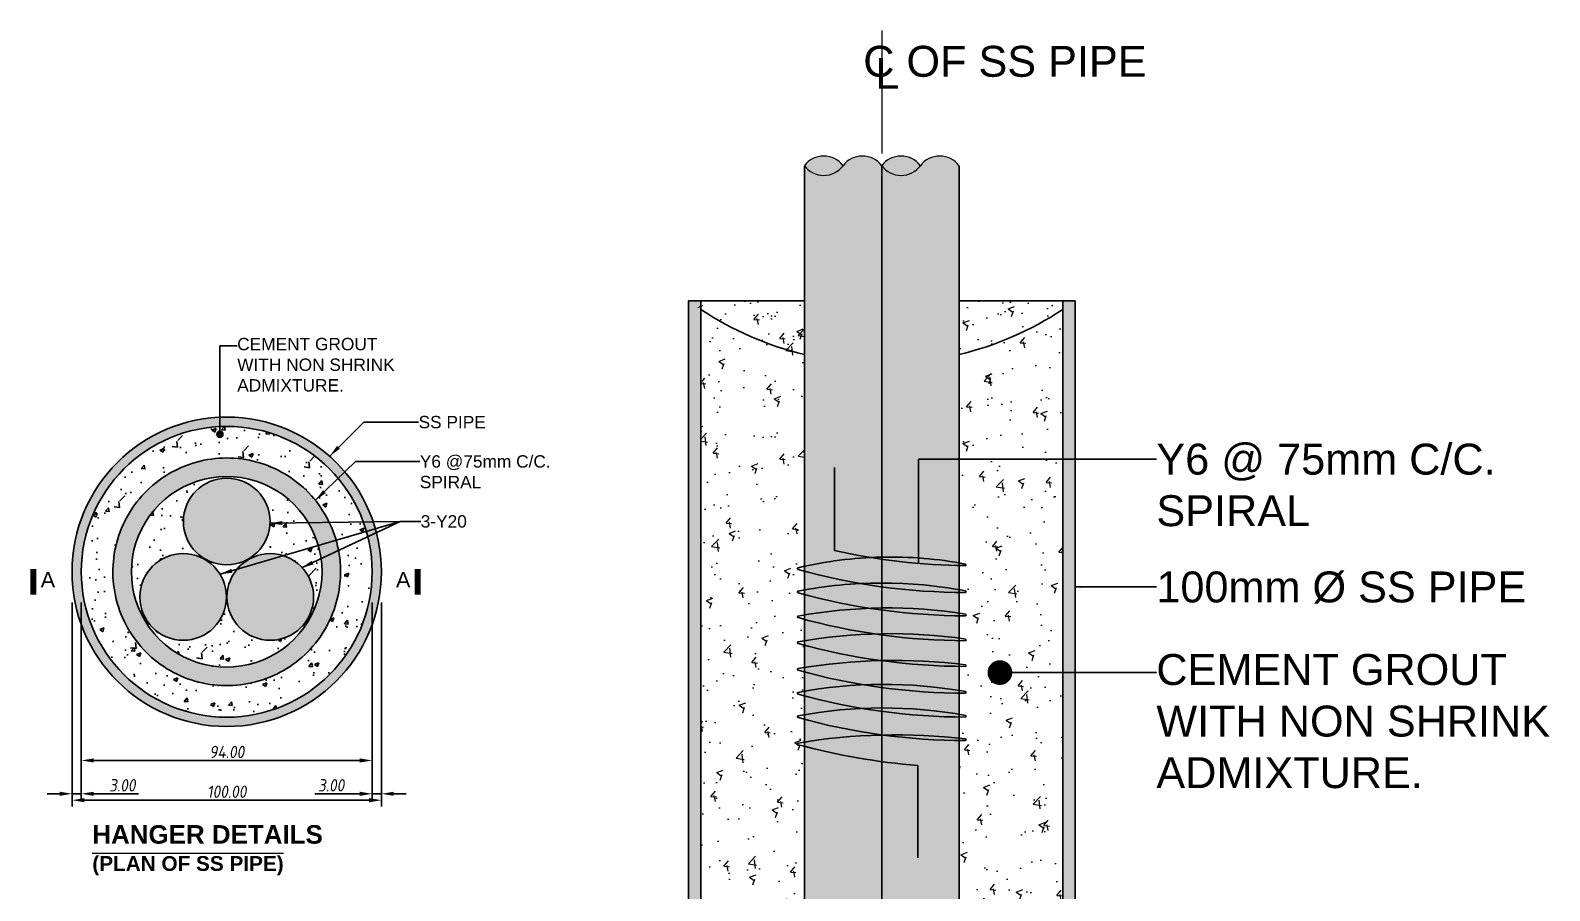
# Model space of a CAD drawing. Header units: millimetres. Extents: x 1231188 to 3899118, y -5478610 to -489530.
# Drawn here: x 2692607.6 to 2693098.6, y -3256149.5 to -3255871.5 of the extents above; entities that cross this region are included whole.
import ezdxf
from ezdxf.enums import TextEntityAlignment as Align

# ---------------------------------------------------------------- set-up
doc = ezdxf.new("R2010")
doc.units = ezdxf.units.MM
doc.header["$LTSCALE"] = 25
doc.header["$MEASUREMENT"] = 0
doc.header["$PDMODE"] = 3
doc.linetypes.add('CENTER2', pattern=[1.125, 0.75, -0.125, 0.125, -0.125])
doc.linetypes.add('DASHED2', pattern=[0.375, 0.25, -0.125])
doc.layers.get('0').update_dxf_attribs({"lineweight": 13})
doc.layers.get('Defpoints').update_dxf_attribs({"color": 230, "lineweight": 9})
for name, color, linetype, lineweight in [('Beam', 30, 'Continuous', 20), ('DIM', 8, 'Continuous', 13), ('HATCH', 191, 'Continuous', 9), ('Rienft.', 1, 'Continuous', 25), ('SecMark', 211, 'Continuous', 18), ('text', 7, 'Continuous', 18)]:
    doc.layers.add(name, color=color, linetype=linetype, lineweight=lineweight)
for name, color, linetype in [('hanger', 7, 'DASHED2'), ('Hatch 1', 14, 'Continuous'), ('Hatch Halftone', 14, 'Continuous'), ('Pipe', 7, 'Continuous'), ('Reinf', 1, 'Continuous'), ('Shade', 15, 'Continuous')]:
    doc.layers.add(name, color=color, linetype=linetype)
doc.styles.add('AR', font='arial.ttf')
doc.styles.add('ARIAL', font='arial.ttf', dxfattribs={"height": 400})
doc.styles.add('DIM', font='isocp3.shx', dxfattribs={"oblique": 10})
doc.styles.get("Standard").update_dxf_attribs({"font": 'swissl.ttf'})
doc.dimstyles.new('dim_2', dxfattribs={"dimtxt": 4, "dimasz": 4, "dimexe": 2, "dimexo": 2, "dimgap": 0.75, "dimtad": 1, "dimdec": 0, "dimzin": 0, "dimdsep": 46, "dimtxsty": 'DIM', "dimcen": 2, "dimclrd": 5, "dimclre": 5, "dimclrt": 7, "dimadec": 0, "dimazin": 0, "dimtfac": 1, "dimtdec": 0, "dimtmove": 0, "dimatfit": 3, "dimfxl": 1, "dimtolj": 1, "dimtzin": 0, "dimarcsym": 0})
doc.dimstyles.new('dim_5', dxfattribs={"dimtxt": 10, "dimasz": 2, "dimexe": 5, "dimexo": 2.5, "dimgap": 2.5, "dimtad": 1, "dimdec": 0, "dimzin": 0, "dimdsep": 46, "dimtxsty": 'Standard', "dimblk": 'DA', "dimcen": 5, "dimclrd": 5, "dimclre": 5, "dimclrt": 7, "dimadec": 0, "dimazin": 0, "dimtfac": 1, "dimtdec": 0, "dimtofl": 0, "dimtmove": 0, "dimatfit": 3, "dimfxl": 1, "dimtolj": 1, "dimtzin": 0, "dimarcsym": 0})
pattern_1 = [(50, (839364.491, -2797371.08), (21.51780548, -1.88256405), [2.25, -24.75]), (355, (839364.491, -2797371.08), (-4.16254, 22.565764), [1.8, -19.8]), (100.4514, (839366.284, -2797371.237), (17.35528145, 20.68318626), [1.9122057, -21.03426336]), (46.1842, (839364.49, -2797365.08), (32.01723146, -4.96557043), [3.375, -37.125]), (96.6356, (839367.16, -2797365.494), (28.03988117, 29.22353613), [2.86830864, -31.55139]), (351.1842, (839364.49, -2797365.08), (28.03985835, 29.223558), [2.7, -29.7]), (21, (839367.491, -2797366.58), (17.90721156, -12.07856672), [2.25, -24.75]), (326, (839367.491, -2797366.58), (7.29945996, 21.75450135), [1.8, -19.8]), (71.4514, (839368.983, -2797367.587), (25.20667886, 9.6759149), [1.9122057, -21.03426336]), (37.5, (839364.491, -2797371.08), (0.36479566, 9.986815615), [0, -19.56, 0, -20.1, 0, -19.875]), (7.5, (839364.491, -2797371.08), (7.892086123, 11.832351356), [0, -11.46, 0, -19.11, 0, -7.575]), (327.5, (839357.801, -2797371.08), (16.014673085, -0.676646152), [0, -7.5, 0, -23.4, 0, -31.05]), (317.5, (839354.801, -2797371.08), (17.49558508, 3.00314947), [0, -9.75, 0, -15.54, 0, -22.05])]
pattern_2 = [(50, (839364.491, -2797332.063), (21.51780548, -1.88256405), [2.25, -24.75]), (355, (839364.491, -2797332.063), (-4.16254, 22.565764), [1.8, -19.8]), (100.4514, (839366.284, -2797332.22), (17.35528145, 20.68318626), [1.9122057, -21.03426336]), (46.1842, (839364.49, -2797326.063), (32.01723146, -4.96557043), [3.375, -37.125]), (96.6356, (839367.16, -2797326.477), (28.03988117, 29.22353613), [2.86830864, -31.55139]), (351.1842, (839364.49, -2797326.063), (28.03985835, 29.223558), [2.7, -29.7]), (21, (839367.491, -2797327.563), (17.90721156, -12.07856672), [2.25, -24.75]), (326, (839367.491, -2797327.563), (7.29945996, 21.75450135), [1.8, -19.8]), (71.4514, (839368.983, -2797328.57), (25.20667886, 9.6759149), [1.9122057, -21.03426336]), (37.5, (839364.491, -2797332.063), (0.36479566, 9.986815615), [0, -19.56, 0, -20.1, 0, -19.875]), (7.5, (839364.491, -2797332.063), (7.892086123, 11.832351356), [0, -11.46, 0, -19.11, 0, -7.575]), (327.5, (839357.801, -2797332.063), (16.014673085, -0.676646152), [0, -7.5, 0, -23.4, 0, -31.05]), (317.5, (839354.801, -2797332.063), (17.49558508, 3.00314947), [0, -9.75, 0, -15.54, 0, -22.05])]
pattern_3 = [(50, (0, 0), (14.345203652, -1.2550427), [1.5, -16.5]), (355, (0, 0), (-2.77502667, 15.043842674), [1.2, -13.2]), (100.45144446, (1.195, -0.105), (11.570176935, 13.78879982), [1.27480384, -14.02284224]), (46.1842, (0, 4), (21.34482661, -3.310385616), [2.25, -24.75]), (96.6356355, (1.779, 3.724), (18.69323891, 19.48237202), [1.91220684, -21.0342752]), (351.184164, (0, 4), (18.6932389, 19.482372), [1.8, -19.80000002]), (21, (2, 3), (11.938141042, -8.052377813), [1.5, -16.5]), (326, (2, 3), (4.86630664, 14.5030009), [1.2, -13.2]), (71.45144474, (2.995, 2.329), (16.804447535, 6.450623056), [1.2748038, -14.02284224]), (37.5, (0, 0), (0.2431971063, 6.6578770766), [0, -13.04, 0, -13.4, 0, -13.25]), (7.5, (0, 0), (5.261390749, 7.888234238), [0, -7.64, 0, -12.74, 0, -5.05]), (327.5, (-4.46, 0), (10.6764487234, -0.451097435), [0, -5, 0, -15.6, 0, -20.7]), (317.5, (-6.46, 0), (11.663723387, 2.002099647), [0, -6.5, 0, -10.36, 0, -14.7])]

# ---------------------------------------------------------------- blocks, each defined once
blk = doc.blocks.new('DA')
at = {"linetype": 'Continuous', "lineweight": 0, "ltscale": 20}
for p, q in [((0, -3), (0, 3)), ((-3, 0), (3, 0))]:
    blk.add_line(p, q, dxfattribs=at)
at = {"linetype": 'Continuous', "lineweight": 0, "ltscale": 20, "const_width": 0.84375}
blk.add_lwpolyline([(-0.421875, 0, 1), (0.421875, 0, 1)], format="xyb", close=True, dxfattribs=at)
blk = doc.blocks.new('*D812')
at = {"layer": 'Defpoints', "color": 0, "linetype": 'ByBlock', "lineweight": -2, "ltscale": 100, "transparency": 16777216}
for p in [(2692621.04, -3256054.42), (2692624.04, -3256054.42), (2692624.04, -3256118.24)]:
    blk.add_point(p, dxfattribs=at)
at = {"layer": 'DIM', "color": 5, "linetype": 'ByBlock', "lineweight": -2, "ltscale": 100, "transparency": 16777216}
for p, q in [((2692621.04, -3256056.42), (2692621.04, -3256120.24)), ((2692624.04, -3256056.42), (2692624.04, -3256120.24)), ((2692617.04, -3256118.24), (2692613.04, -3256118.24)), ((2692621.04, -3256118.24), (2692624.04, -3256118.24)), ((2692628.04, -3256118.24), (2692642.54, -3256118.24))]:
    blk.add_line(p, q, dxfattribs=at)
for points in [[(2692617.04, -3256117.58), (2692617.04, -3256118.91), (2692621.04, -3256118.24)], [(2692628.04, -3256117.58), (2692628.04, -3256118.91), (2692624.04, -3256118.24)]]:
    blk.add_solid(points, dxfattribs=at)
at = {"layer": 'DIM', "color": 7, "linetype": 'ByBlock', "ltscale": 100, "transparency": 16777216, "insert": (2692637.29, -3256115.49), "char_height": 4, "attachment_point": 5, "style": 'DIM'}
blk.add_mtext('\\A1;3.00', dxfattribs=at)
blk = doc.blocks.new('*D813')
at = {"layer": 'Defpoints', "color": 0, "linetype": 'ByBlock', "lineweight": -2, "ltscale": 100, "transparency": 16777216}
for p in [(2692624.04, -3256054.42), (2692718.04, -3256054.42), (2692718.04, -3256107.47)]:
    blk.add_point(p, dxfattribs=at)
at = {"layer": 'DIM', "color": 5, "linetype": 'ByBlock', "lineweight": -2, "ltscale": 100, "transparency": 16777216}
for p, q in [((2692624.04, -3256056.42), (2692624.04, -3256109.47)), ((2692718.04, -3256056.42), (2692718.04, -3256109.47)), ((2692628.04, -3256107.47), (2692714.04, -3256107.47))]:
    blk.add_line(p, q, dxfattribs=at)
for points in [[(2692628.04, -3256106.8), (2692628.04, -3256108.13), (2692624.04, -3256107.47)], [(2692714.04, -3256106.8), (2692714.04, -3256108.13), (2692718.04, -3256107.47)]]:
    blk.add_solid(points, dxfattribs=at)
at = {"layer": 'DIM', "color": 7, "linetype": 'ByBlock', "ltscale": 100, "transparency": 16777216, "insert": (2692671.04, -3256104.72), "char_height": 4, "attachment_point": 5, "style": 'DIM'}
blk.add_mtext('\\A1;94.00', dxfattribs=at)
blk = doc.blocks.new('*D814')
at = {"layer": 'Defpoints', "color": 0, "linetype": 'ByBlock', "lineweight": -2, "ltscale": 100, "transparency": 16777216}
for p in [(2692718.04, -3256054.42), (2692721.04, -3256054.42), (2692721.04, -3256118.24)]:
    blk.add_point(p, dxfattribs=at)
at = {"layer": 'DIM', "color": 5, "linetype": 'ByBlock', "lineweight": -2, "ltscale": 100, "transparency": 16777216}
for p, q in [((2692718.04, -3256056.42), (2692718.04, -3256120.24)), ((2692721.04, -3256056.42), (2692721.04, -3256120.24)), ((2692714.04, -3256118.24), (2692699.53, -3256118.24)), ((2692721.04, -3256118.24), (2692718.04, -3256118.24)), ((2692725.04, -3256118.24), (2692729.04, -3256118.24))]:
    blk.add_line(p, q, dxfattribs=at)
for points in [[(2692714.04, -3256117.58), (2692714.04, -3256118.91), (2692718.04, -3256118.24)], [(2692725.04, -3256117.58), (2692725.04, -3256118.91), (2692721.04, -3256118.24)]]:
    blk.add_solid(points, dxfattribs=at)
at = {"layer": 'DIM', "color": 7, "linetype": 'ByBlock', "ltscale": 100, "transparency": 16777216, "insert": (2692704.79, -3256115.49), "char_height": 4, "attachment_point": 5, "style": 'DIM'}
blk.add_mtext('\\A1;3.00', dxfattribs=at)
blk = doc.blocks.new('*D815')
at = {"layer": 'Defpoints', "color": 0, "linetype": 'ByBlock', "lineweight": -2, "ltscale": 100, "transparency": 16777216}
for p in [(2692621.04, -3256107.47), (2692721.04, -3256107.47), (2692721.04, -3256120.31)]:
    blk.add_point(p, dxfattribs=at)
at = {"layer": 'DIM', "color": 5, "linetype": 'ByBlock', "lineweight": -2, "ltscale": 100, "transparency": 16777216}
for p, q in [((2692621.04, -3256109.47), (2692621.04, -3256122.31)), ((2692721.04, -3256109.47), (2692721.04, -3256122.31)), ((2692625.04, -3256120.31), (2692717.04, -3256120.31))]:
    blk.add_line(p, q, dxfattribs=at)
for points in [[(2692625.04, -3256119.64), (2692625.04, -3256120.98), (2692621.04, -3256120.31)], [(2692717.04, -3256119.64), (2692717.04, -3256120.98), (2692721.04, -3256120.31)]]:
    blk.add_solid(points, dxfattribs=at)
at = {"layer": 'DIM', "color": 7, "linetype": 'ByBlock', "ltscale": 100, "transparency": 16777216, "insert": (2692671.04, -3256117.56), "char_height": 4, "attachment_point": 5, "style": 'DIM'}
blk.add_mtext('\\A1;100.00', dxfattribs=at)
blk = doc.blocks.new('SecMark')
at = {"ltscale": 5}
blk.add_lwpolyline([(856, -852, 200, 200, 0), (0, -852, 0, 0, 0), (0, 0, 0, 0, 0)], format="xyseb", dxfattribs=at)
at = {"color": 7, "ltscale": 5, "style": 'AR'}
blk.add_attdef('00', text='', height=500, dxfattribs=at).set_placement((504, -362), align=Align.MIDDLE)

msp = doc.modelspace()

# ---------------------------------------------------------------- hatches: boundary and pattern name
at = {"layer": 'hanger', "linetype": 'ByBlock', "ltscale": 100}
h = msp.add_hatch(color=14, dxfattribs=at)
h.paths.add_polyline_path([(2692621.03664, -3256046.47844, 1), (2692721.03664, -3256046.47844, 1)])
h.paths.add_polyline_path([(2692718.03664, -3256046.47844, -1), (2692624.03664, -3256046.47844, -1)], flags=16)
edge = h.paths.add_edge_path(flags=0)
edge.add_spline(control_points=[(2692707.83664, -3256046.47844), (2692707.83664, -3256044.51801), (2692707.67965, -3256042.55759), (2692706.8427, -3256037.36541), (2692705.87727, -3256034.17997), (2692703.13451, -3256028.17958), (2692701.35743, -3256025.36514), (2692697.119, -3256020.30914), (2692694.65802, -3256018.06802), (2692689.22859, -3256014.31985), (2692686.26061, -3256012.81314), (2692680.03047, -3256010.64225), (2692676.76884, -3256009.97826), (2692670.18584, -3256009.54069), (2692666.86503, -3256009.76714), (2692660.40237, -3256011.09435), (2692657.26108, -3256012.19498), (2692651.38333, -3256015.19156), (2692648.64738, -3256017.08724), (2692643.77705, -3256021.53778), (2692641.6431, -3256024.09225), (2692638.13029, -3256029.67684), (2692636.75173, -3256032.70647), (2692634.84896, -3256039.02366), (2692634.3249, -3256042.31067), (2692634.16894, -3256048.90636), (2692634.53705, -3256052.21447), (2692636.13911, -3256058.61453), (2692637.37293, -3256061.70593), (2692640.61785, -3256067.45031), (2692642.62868, -3256070.10279), (2692647.28321, -3256074.77856), (2692649.92651, -3256076.80144), (2692655.65605, -3256080.07248), (2692658.74181, -3256081.32036), (2692665.13451, -3256082.95154), (2692668.44091, -3256083.33471), (2692675.03724, -3256083.20877), (2692678.3266, -3256082.69969), (2692684.65239, -3256080.82569), (2692687.68826, -3256079.46094), (2692693.28878, -3256075.9736), (2692695.85294, -3256073.85129), (2692700.32561, -3256069.00128), (2692702.23373, -3256066.27398), (2692705.25703, -3256060.40993), (2692706.37195, -3256057.27369), (2692707.57264, -3256051.55926), (2692707.83664, -3256049.01889), (2692707.83664, -3256046.47844)], knot_values=[-0.070527481, -0.070527481, -0.070527481, -0.070527481, 0.089290844, 0.089290844, 0.358212005, 0.358212005, 0.627133166, 0.627133166, 0.896054326, 0.896054326, 1.164975487, 1.164975487, 1.433896648, 1.433896648, 1.702817808, 1.702817808, 1.971738969, 1.971738969, 2.24066013, 2.24066013, 2.50958129, 2.50958129, 2.778502451, 2.778502451, 3.047423612, 3.047423612, 3.316344772, 3.316344772, 3.585265933, 3.585265933, 3.854187094, 3.854187094, 4.123108254, 4.123108254, 4.392029415, 4.392029415, 4.660950576, 4.660950576, 4.929871736, 4.929871736, 5.198792897, 5.198792897, 5.467714058, 5.467714058, 5.736635218, 5.736635218, 6.005556379, 6.005556379, 6.212657826, 6.212657826, 6.212657826, 6.212657826], degree=3, periodic=0)
edge = h.paths.add_edge_path(flags=0)
edge.add_ellipse((2692671.03664, -3256046.47844), major_axis=(30.72343, 2.17045), ratio=1, start_angle=0, end_angle=360)
edge = h.paths.add_edge_path(flags=0)
edge.add_ellipse((2692671.03664, -3256030.22009), major_axis=(13.81336, 2.27842), ratio=1, start_angle=0, end_angle=360)
edge = h.paths.add_edge_path(flags=0)
edge.add_ellipse((2692656.95649, -3256054.60762), major_axis=(13.81336, 2.27842), ratio=1, start_angle=0, end_angle=360)
edge = h.paths.add_edge_path(flags=0)
edge.add_ellipse((2692685.11679, -3256054.60762), major_axis=(-13.84397, 2.08433), ratio=1, start_angle=0, end_angle=360)
h = msp.add_hatch(color=14, dxfattribs=at)
edge = h.paths.add_edge_path()
edge.add_ellipse((2692671.03664, -3256030.22009), major_axis=(13.81336, 2.27842), ratio=1, start_angle=0, end_angle=360)
h = msp.add_hatch(color=14, dxfattribs=at)
edge = h.paths.add_edge_path()
edge.add_ellipse((2692656.95649, -3256054.60762), major_axis=(13.81336, 2.27842), ratio=1, start_angle=0, end_angle=360)
h = msp.add_hatch(color=14, dxfattribs=at)
edge = h.paths.add_edge_path()
edge.add_ellipse((2692685.11679, -3256054.60762), major_axis=(-13.84397, 2.08433), ratio=1, start_angle=0, end_angle=360)
at = {"layer": 'HATCH'}
h = msp.add_hatch(color=256, dxfattribs=at)
h.set_gradient(color1=(0, 0, 255), one_color=1, tint=1, name='CYLINDER')
edge = h.paths.add_edge_path()
edge.add_arc((2692876.51076, -3255919.89368), 7.8125, 36.8698977, 143.1295048)
edge.add_arc((2692864.01076, -3255910.51868), 7.8125, 216.8698977, 323.1306999, ccw=False)
edge.add_line((2692857.76076, -3255915.20618), (2692857.76076, -3256257.41423))
edge.add_arc((2692864.01076, -3256262.10173), 7.8125, 36.8698976, 143.1301024, ccw=False)
edge.add_arc((2692876.51076, -3256252.72673), 7.8125, 216.8698976, 323.1301024)
edge.add_line((2692882.76076, -3256257.41423), (2692882.76076, -3255915.20618))
for points in [[(2692870.26076, -3255915.20618, 0.5), (2692857.76076, -3255915.20618, 0.5)], [(2692882.76076, -3255915.20618, 0.5), (2692895.26076, -3255915.20618, 0.5)], [(2692824.26076, -3255958.90869), (2692820.26076, -3255958.90869), (2692820.26076, -3256213.71171), (2692824.26076, -3256213.71171)], [(2692945.26076, -3255958.90869), (2692941.26076, -3255958.90869), (2692941.26076, -3256213.71171), (2692945.26076, -3256213.71171)]]:
    msp.add_hatch(color=15, dxfattribs=at).paths.add_polyline_path(points)
h = msp.add_hatch(color=256, dxfattribs=at)
h.set_gradient(color1=(0, 0, 255), one_color=1, tint=1, name='CYLINDER')
edge = h.paths.add_edge_path()
edge.add_arc((2692889.01076, -3255910.51868), 7.8125, 216.8698977, 323.1306999)
edge.add_arc((2692901.51076, -3255919.89368), 7.8125, 36.8698976, 143.1295048, ccw=False)
edge.add_line((2692907.76076, -3255915.20618), (2692907.76076, -3256257.41423))
edge.add_arc((2692901.51076, -3256252.72673), 7.8125, 216.8698976, 323.1301024, ccw=False)
edge.add_arc((2692889.01076, -3256262.10173), 7.8125, 36.8698976, 143.1301024)
edge.add_line((2692882.76076, -3256257.41423), (2692882.76076, -3255915.20618))
h = msp.add_hatch(dxfattribs=at)
h.set_pattern_fill('AR-CONC', color=256, scale=3, style=0)
h.set_pattern_definition(pattern_2)
h.paths.add_polyline_path([(2692857.76076, -3255958.90869), (2692820.26076, -3255958.90869, 0.098138578), (2692857.76076, -3255976.24996)])
h = msp.add_hatch(dxfattribs=at)
h.set_pattern_fill('AR-CONC', color=256, scale=3, style=0)
h.set_pattern_definition(pattern_1)
h.paths.add_polyline_path([(2692857.76076, -3255958.90869), (2692824.26076, -3255958.90869), (2692824.26076, -3256213.71171), (2692857.76076, -3256213.71171), (2692857.76076, -3256101.98226), (2692855.2992, -3256101.61531), (2692857.76076, -3256101.61531), (2692857.76076, -3256093.24028), (2692855.2992, -3256092.84731), (2692857.76076, -3256092.84731), (2692857.76076, -3256085.58138), (2692855.2992, -3256085.24045), (2692857.76076, -3256085.24045), (2692857.76076, -3256077.88849), (2692855.2992, -3256077.54353), (2692857.76076, -3256077.54353), (2692857.76076, -3256069.26506), (2692855.2992, -3256068.86559), (2692857.76076, -3256068.86559), (2692857.76076, -3256060.91845), (2692855.2992, -3256060.54556), (2692857.76076, -3256060.54556), (2692857.76076, -3256052.85173), (2692855.2992, -3256052.49073), (2692857.76076, -3256052.49073), (2692857.76076, -3256045.30494), (2692855.2992, -3256044.96778), (2692857.76076, -3256044.96778)])
h = msp.add_hatch(dxfattribs=at)
h.set_pattern_fill('AR-CONC', color=256, scale=3, style=0)
h.set_pattern_definition(pattern_1)
h.paths.add_polyline_path([(2692941.26076, -3255958.90869), (2692907.76076, -3255958.90869), (2692907.76076, -3256044.49623), (2692910.22231, -3256044.96778), (2692907.76076, -3256044.96778), (2692907.76076, -3256052.15357), (2692910.22231, -3256052.49073), (2692907.76076, -3256052.49073), (2692907.76076, -3256060.18456), (2692910.22231, -3256060.54556), (2692907.76076, -3256060.54556), (2692907.76076, -3256068.4927), (2692910.22231, -3256068.86559), (2692907.76076, -3256068.86559), (2692907.76076, -3256077.3792), (2692908.7734, -3256077.54353), (2692907.76076, -3256077.54353), (2692907.76076, -3256084.89549), (2692910.22231, -3256085.24045), (2692907.76076, -3256085.24045), (2692907.76076, -3256092.50638), (2692910.22231, -3256092.84731), (2692907.76076, -3256092.84731), (2692907.76076, -3256101.22235), (2692910.22231, -3256101.61531), (2692907.76076, -3256101.61531), (2692907.76076, -3256109.4358), (2692910.22231, -3256109.80274), (2692907.76076, -3256109.80274), (2692907.76076, -3256213.71171), (2692941.26076, -3256213.71171)])
h = msp.add_hatch(dxfattribs=at)
h.set_pattern_fill('AR-CONC', color=256, scale=3, style=0)
h.set_pattern_definition(pattern_2)
h.paths.add_polyline_path([(2692945.26076, -3255958.90869), (2692907.76076, -3255958.90869), (2692907.76076, -3255976.24996, 0.098138577)])
at = {"layer": 'Hatch 1', "linetype": 'ByBlock', "ltscale": 100}
h = msp.add_hatch(dxfattribs=at)
h.set_pattern_fill('AR-CONC', color=256, scale=2, style=0)
h.set_pattern_definition(pattern_3)
h.paths.add_polyline_path([(2692624.03664, -3256046.47844, 1), (2692718.03664, -3256046.47844, 1)])
edge = h.paths.add_edge_path(flags=16)
edge.add_spline(control_points=[(2692707.83664, -3256046.47844), (2692707.83664, -3256044.51801), (2692707.67965, -3256042.55759), (2692706.8427, -3256037.36541), (2692705.87727, -3256034.17997), (2692703.13451, -3256028.17958), (2692701.35743, -3256025.36514), (2692697.119, -3256020.30914), (2692694.65802, -3256018.06802), (2692689.22859, -3256014.31985), (2692686.26061, -3256012.81314), (2692680.03047, -3256010.64225), (2692676.76884, -3256009.97826), (2692670.18584, -3256009.54069), (2692666.86503, -3256009.76714), (2692660.40237, -3256011.09435), (2692657.26108, -3256012.19498), (2692651.38333, -3256015.19156), (2692648.64738, -3256017.08724), (2692643.77705, -3256021.53778), (2692641.6431, -3256024.09225), (2692638.13029, -3256029.67684), (2692636.75173, -3256032.70647), (2692634.84896, -3256039.02366), (2692634.3249, -3256042.31067), (2692634.16894, -3256048.90636), (2692634.53705, -3256052.21447), (2692636.13911, -3256058.61453), (2692637.37293, -3256061.70593), (2692640.61785, -3256067.45031), (2692642.62868, -3256070.10279), (2692647.28321, -3256074.77856), (2692649.92651, -3256076.80144), (2692655.65605, -3256080.07248), (2692658.74181, -3256081.32036), (2692665.13451, -3256082.95154), (2692668.44091, -3256083.33471), (2692675.03724, -3256083.20877), (2692678.3266, -3256082.69969), (2692684.65239, -3256080.82569), (2692687.68826, -3256079.46094), (2692693.28878, -3256075.9736), (2692695.85294, -3256073.85129), (2692700.32561, -3256069.00128), (2692702.23373, -3256066.27398), (2692705.25703, -3256060.40993), (2692706.37195, -3256057.27369), (2692707.57264, -3256051.55926), (2692707.83664, -3256049.01889), (2692707.83664, -3256046.47844)], knot_values=[-0.070527481, -0.070527481, -0.070527481, -0.070527481, 0.089290844, 0.089290844, 0.358212005, 0.358212005, 0.627133166, 0.627133166, 0.896054326, 0.896054326, 1.164975487, 1.164975487, 1.433896648, 1.433896648, 1.702817808, 1.702817808, 1.971738969, 1.971738969, 2.24066013, 2.24066013, 2.50958129, 2.50958129, 2.778502451, 2.778502451, 3.047423612, 3.047423612, 3.316344772, 3.316344772, 3.585265933, 3.585265933, 3.854187094, 3.854187094, 4.123108254, 4.123108254, 4.392029415, 4.392029415, 4.660950576, 4.660950576, 4.929871736, 4.929871736, 5.198792897, 5.198792897, 5.467714058, 5.467714058, 5.736635218, 5.736635218, 6.005556379, 6.005556379, 6.212657826, 6.212657826, 6.212657826, 6.212657826], degree=3, periodic=0)
edge = h.paths.add_edge_path(flags=0)
edge.add_ellipse((2692671.03664, -3256046.47844), major_axis=(30.72343, 2.17045), ratio=1, start_angle=0, end_angle=360)
edge = h.paths.add_edge_path(flags=0)
edge.add_ellipse((2692671.03664, -3256030.22009), major_axis=(13.81336, 2.27842), ratio=1, start_angle=0, end_angle=360)
edge = h.paths.add_edge_path(flags=0)
edge.add_ellipse((2692656.95649, -3256054.60762), major_axis=(13.81336, 2.27842), ratio=1, start_angle=0, end_angle=360)
edge = h.paths.add_edge_path(flags=0)
edge.add_ellipse((2692685.11679, -3256054.60762), major_axis=(-13.84397, 2.08433), ratio=1, start_angle=0, end_angle=360)
h = msp.add_hatch(dxfattribs=at)
h.set_pattern_fill('AR-CONC', color=256, scale=10, style=0)
h.set_pattern_definition([(50, (-12512130.66, -10273287.17), (100.4164256, -8.7852989), [10.5, -115.5]), (355, (-12512130.66, -10273287.17), (-19.4251867, 105.3068987), [8.4, -92.4]), (100.4514, (-12512122.3, -10273287.9), (80.99131346, 96.5215359), [8.9236266, -98.1598957]), (46.1842, (-12512130.66, -10273259.17), (149.41374685, -23.172662), [15.75, -173.25]), (96.6356, (-12512118.21, -10273261.1), (130.8527788, 136.3765019), [13.3854403, -147.23982]), (351.1842, (-12512130.66, -10273259.17), (130.8526724, 136.3766041), [12.6, -138.6]), (21, (-12512116.66, -10273266.17), (83.5669873, -56.3666447), [10.5, -115.5]), (326, (-12512116.66, -10273266.17), (34.0641465, 101.5210063), [8.4, -92.4]), (71.4514, (-12512109.7, -10273270.87), (117.63116803, 45.15426954), [8.9236266, -98.1598957]), (37.5, (-12512130.664, -10273287.17), (1.702379745, 46.60513953), [0, -91.28000001, 0, -93.80000001, 0, -92.75000001]), (7.5, (-12512130.664, -10273287.17), (36.82973525, 55.21763966), [0, -53.48000001, 0, -89.18000002, 0, -35.35000001]), (327.5, (-12512161.884, -10273287.17), (74.73514108, -3.15768204), [0, -35, 0, -109.20000002, 0, -144.90000002]), (317.5, (-12512175.884, -10273287.17), (81.64606373, 14.01469753), [0, -45.5, 0, -72.52, 0, -102.9])])
edge = h.paths.add_edge_path()
edge.add_ellipse((2692671.03664, -3256046.47844), major_axis=(30.7801, 1.10707), ratio=1, start_angle=177.9401328, end_angle=357.9401328)
edge.add_ellipse((2692671.03664, -3256046.47844), major_axis=(30.7801, 1.10707), ratio=1, start_angle=-2.0598672, end_angle=177.9401328)
edge = h.paths.add_edge_path(flags=16)
edge.add_ellipse((2692671.03664, -3256030.22009), major_axis=(-9.89949, 9.89949), ratio=1, start_angle=-135, end_angle=45, ccw=False)
edge.add_ellipse((2692671.03664, -3256030.22009), major_axis=(9.89949, 9.89949), ratio=1, start_angle=135, end_angle=315, ccw=False)
edge = h.paths.add_edge_path(flags=16)
edge.add_ellipse((2692685.11679, -3256054.60762), major_axis=(9.89949, 9.89949), ratio=1, start_angle=135, end_angle=315, ccw=False)
edge.add_ellipse((2692685.11679, -3256054.60762), major_axis=(9.89949, 9.89949), ratio=1, start_angle=-45, end_angle=135, ccw=False)
edge = h.paths.add_edge_path(flags=16)
edge.add_ellipse((2692656.95649, -3256054.60762), major_axis=(9.89949, 9.89949), ratio=1, start_angle=135, end_angle=315, ccw=False)
edge.add_ellipse((2692656.95649, -3256054.60762), major_axis=(-9.89949, 9.89949), ratio=1, start_angle=-135, end_angle=45, ccw=False)
h = msp.add_hatch(dxfattribs=at)
h.set_pattern_fill('AR-CONC', color=256, scale=2, style=0)
h.set_pattern_definition(pattern_3)
edge = h.paths.add_edge_path()
edge.add_ellipse((2692671.03664, -3256046.47844), major_axis=(30.72343, 2.17045), ratio=1, start_angle=0, end_angle=360)
edge = h.paths.add_edge_path(flags=16)
edge.add_ellipse((2692671.03664, -3256030.22009), major_axis=(13.81336, 2.27842), ratio=1, start_angle=0, end_angle=360)
edge = h.paths.add_edge_path(flags=16)
edge.add_ellipse((2692685.11679, -3256054.60762), major_axis=(-13.84397, 2.08433), ratio=1, start_angle=0, end_angle=360)
edge = h.paths.add_edge_path(flags=16)
edge.add_ellipse((2692656.95649, -3256054.60762), major_axis=(13.81336, 2.27842), ratio=1, start_angle=0, end_angle=360)
at = {"layer": 'Hatch Halftone', "linetype": 'ByBlock', "ltscale": 100}
h = msp.add_hatch(color=256, dxfattribs=at)
edge = h.paths.add_edge_path()
edge.add_spline(control_points=[(2692707.83664, -3256046.47844), (2692707.83664, -3256044.51801), (2692707.67965, -3256042.55759), (2692706.8427, -3256037.36541), (2692705.87727, -3256034.17997), (2692703.13451, -3256028.17958), (2692701.35743, -3256025.36514), (2692697.119, -3256020.30914), (2692694.65802, -3256018.06802), (2692689.22859, -3256014.31985), (2692686.26061, -3256012.81314), (2692680.03047, -3256010.64225), (2692676.76884, -3256009.97826), (2692670.18584, -3256009.54069), (2692666.86503, -3256009.76714), (2692660.40237, -3256011.09435), (2692657.26108, -3256012.19498), (2692651.38333, -3256015.19156), (2692648.64738, -3256017.08724), (2692643.77705, -3256021.53778), (2692641.6431, -3256024.09225), (2692638.13029, -3256029.67684), (2692636.75173, -3256032.70647), (2692634.84896, -3256039.02366), (2692634.3249, -3256042.31067), (2692634.16894, -3256048.90636), (2692634.53705, -3256052.21447), (2692636.13911, -3256058.61453), (2692637.37293, -3256061.70593), (2692640.61785, -3256067.45031), (2692642.62868, -3256070.10279), (2692647.28321, -3256074.77856), (2692649.92651, -3256076.80144), (2692655.65605, -3256080.07248), (2692658.74181, -3256081.32036), (2692665.13451, -3256082.95154), (2692668.44091, -3256083.33471), (2692675.03724, -3256083.20877), (2692678.3266, -3256082.69969), (2692684.65239, -3256080.82569), (2692687.68826, -3256079.46094), (2692693.28878, -3256075.9736), (2692695.85294, -3256073.85129), (2692700.32561, -3256069.00128), (2692702.23373, -3256066.27398), (2692705.25703, -3256060.40993), (2692706.37195, -3256057.27369), (2692707.57264, -3256051.55926), (2692707.83664, -3256049.01889), (2692707.83664, -3256046.47844)], knot_values=[-0.070527481, -0.070527481, -0.070527481, -0.070527481, 0.089290844, 0.089290844, 0.358212005, 0.358212005, 0.627133166, 0.627133166, 0.896054326, 0.896054326, 1.164975487, 1.164975487, 1.433896648, 1.433896648, 1.702817808, 1.702817808, 1.971738969, 1.971738969, 2.24066013, 2.24066013, 2.50958129, 2.50958129, 2.778502451, 2.778502451, 3.047423612, 3.047423612, 3.316344772, 3.316344772, 3.585265933, 3.585265933, 3.854187094, 3.854187094, 4.123108254, 4.123108254, 4.392029415, 4.392029415, 4.660950576, 4.660950576, 4.929871736, 4.929871736, 5.198792897, 5.198792897, 5.467714058, 5.467714058, 5.736635218, 5.736635218, 6.005556379, 6.005556379, 6.212657826, 6.212657826, 6.212657826, 6.212657826], degree=3, periodic=0)
edge = h.paths.add_edge_path(flags=16)
edge.add_ellipse((2692671.03664, -3256046.47844), major_axis=(30.72343, 2.17045), ratio=1, start_angle=0, end_angle=360)
edge = h.paths.add_edge_path(flags=0)
edge.add_ellipse((2692671.03664, -3256030.22009), major_axis=(13.81336, 2.27842), ratio=1, start_angle=0, end_angle=360)
edge = h.paths.add_edge_path(flags=0)
edge.add_ellipse((2692685.11679, -3256054.60762), major_axis=(-13.84397, 2.08433), ratio=1, start_angle=0, end_angle=360)
edge = h.paths.add_edge_path(flags=0)
edge.add_ellipse((2692656.95649, -3256054.60762), major_axis=(13.81336, 2.27842), ratio=1, start_angle=0, end_angle=360)
at = {"layer": 'Reinf'}
h = msp.add_hatch(color=256, dxfattribs=at)
h.paths.add_polyline_path([(2692867.48295, -3256012.77765), (2692863.03822, -3256030.46885), (2692867.48295, -3256030.46885)])
h.paths.add_polyline_path([(2692867.48295, -3256012.77765), (2692867.48295, -3256030.46885), (2692871.92767, -3256030.46885)])
h = msp.add_hatch(color=256, dxfattribs=at)
h.paths.add_polyline_path([(2692894.43866, -3256143.39341), (2692889.99394, -3256125.70222), (2692894.43866, -3256125.70222)])
h.paths.add_polyline_path([(2692894.43866, -3256143.39341), (2692894.43866, -3256125.70222), (2692898.88339, -3256125.70222)])

# ---------------------------------------------------------------- linework, layer by layer
at = {"layer": 'Beam', "color": 8, "linetype": 'CENTER2', "ltscale": 15}
msp.add_line((2692882.76076, -3255871.45726), (2692882.76076, -3255911.2324), dxfattribs=at)
at = {"layer": 'Beam', "color": 8, "linetype": 'CENTER2', "ltscale": 70}
msp.add_line((2692882.76076, -3255915.20618), (2692882.76076, -3255918.23574), dxfattribs=at)
at = {"layer": 'hanger', "linetype": 'ByBlock', "ltscale": 100}
for centre, major_axis, start_param, end_param in [((2692671.03664, -3256030.22009), (13.81336, 2.27842), -0.163471514, 6.119713793), ((2692656.95649, -3256054.60762), (13.81336, 2.27842), -0.163471514, 6.119713793), ((2692685.11679, -3256054.60762), (-13.84397, 2.08433), 3.291028952, 9.574214259)]:
    msp.add_ellipse(centre, major_axis=major_axis, ratio=1, start_param=start_param, end_param=end_param, dxfattribs=at)
at = {"layer": 'HATCH'}
for centre, start, end in [((2692864.01076, -3255919.89368), 36.8698976, 143.1301024), ((2692876.51076, -3255919.89368), 36.8698976, 143.1301024), ((2692889.01076, -3255919.89368), 36.8698976, 143.1301024), ((2692901.51076, -3255919.89368), 36.8698976, 143.1301024), ((2692864.01076, -3255910.51868), 216.8698976, 323.1301024), ((2692889.01076, -3255910.51868), 216.8698976, 323.1301024)]:
    msp.add_arc(centre, 7.8125, start, end, dxfattribs=at)
at = {"layer": 'Pipe', "color": 7}
for p, q in [((2692820.26076, -3256213.71171), (2692820.26076, -3255958.90869)), ((2692820.26076, -3255958.90869), (2692857.76076, -3255958.90869)), ((2692824.26076, -3256213.71171), (2692824.26076, -3255958.90869)), ((2692907.76076, -3255958.90869), (2692945.26076, -3255958.90869)), ((2692941.26076, -3256213.71171), (2692941.26076, -3255958.90869)), ((2692945.26076, -3256213.71171), (2692945.26076, -3255958.90869))]:
    msp.add_line(p, q, dxfattribs=at)
at = {"layer": 'Pipe', "color": 7, "linetype": 'DASHED2', "ltscale": 15}
for start, end in [(236.5967078, 256.392539), (283.607461, 303.4032922)]:
    msp.add_arc((2692882.76076, -3255872.97119), 106.26149, start, end, dxfattribs=at)
at = {"layer": 'Reinf'}
for points in [[(2692867.48295, -3256039.59144), (2692867.48295, -3256012.77765)], [(2692894.43866, -3256109.09802), (2692894.43866, -3256138.97377)]]:
    msp.add_lwpolyline(points, dxfattribs=at)
msp.add_lwpolyline([(2692855.70798, -3256045.71699, 0.068117936), (2692909.81432, -3256053.16945)], format="xyb", dxfattribs=at)
for centre, radius, start, end in [((2692910.87926, -3255849.78522), 194.70399, 257.1215467, 269.6863875), ((2692909.72907, -3256044.21971), 0.27964, 287.5817961, 68.0691771), ((2692855.79245, -3256045.45041), 0.27964, 111.9308228, 252.4182038), ((2692855.79245, -3256045.45041), 0.27964, 111.9308228, 252.4182038), ((2692855.79245, -3256052.97335), 0.27964, 111.9308229, 252.4182039), ((2692855.79245, -3256052.97335), 0.27964, 111.9308229, 252.4182039), ((2692909.98825, -3255859.29926), 201.39347, 254.3640865, 269.9502945), ((2692909.72985, -3256052.90288), 0.27964, 287.5817961, 68.0691771), ((2692855.79245, -3256061.02818), 0.27964, 111.9308229, 252.4182039), ((2692855.79245, -3256061.02818), 0.27964, 111.9308229, 252.4182039), ((2692909.98825, -3255867.35409), 201.39347, 254.3640865, 269.9502945), ((2692909.72907, -3256060.42608), 0.27964, 287.5817961, 68.0691771), ((2692855.79245, -3256069.34821), 0.27964, 111.9308229, 252.4182039), ((2692855.79245, -3256069.34821), 0.27964, 111.9308229, 252.4182039), ((2692909.72907, -3256068.48091), 0.27964, 287.5817961, 68.0691771), ((2692909.98825, -3255875.67412), 201.39347, 254.3640865, 269.9502945), ((2692855.79245, -3256078.02615), 0.27964, 111.9308229, 252.4182039), ((2692855.79245, -3256078.02615), 0.27964, 111.9308229, 252.4182039), ((2692909.98825, -3255884.35206), 201.39347, 254.3640865, 269.9502945), ((2692909.72907, -3256076.80094), 0.27964, 287.5817961, 68.0691771), ((2692855.79245, -3256085.72307), 0.27964, 111.9308229, 252.4182039), ((2692855.79245, -3256085.72307), 0.27964, 111.9308229, 252.4182039), ((2692909.98833, -3255892.04843), 201.39403, 254.3641069, 269.9502717), ((2692909.72907, -3256085.47888), 0.27964, 287.5817961, 68.0691771), ((2692855.79245, -3256093.32993), 0.27964, 111.9308229, 252.4182039), ((2692855.79245, -3256093.32993), 0.27964, 111.9308229, 252.4182039), ((2692909.98833, -3255899.65528), 201.39403, 254.3641069, 269.9502717), ((2692909.72907, -3256093.1758), 0.27964, 287.5817961, 68.0691771), ((2692855.79245, -3256102.09793), 0.27964, 111.9308229, 252.4182039), ((2692855.79245, -3256102.09793), 0.27964, 111.9308229, 252.4182039), ((2692911.85159, -3255894.18528), 215.61701, 254.9070441, 265.3678289), ((2692909.72907, -3256100.78266), 0.27964, 287.5817961, 68.0691771), ((2692907.72907, -3256109.55066), 0.27964, 287.5817961, 68.0691771)]:
    msp.add_arc(centre, radius, start, end, dxfattribs=at)
at = {"layer": 'Reinf', "color": 4, "linetype": 'ByBlock', "ltscale": 100}
msp.add_ellipse((2692671.03664, -3256046.47844), major_axis=(30.72343, 2.17045), ratio=1, start_param=-0.070527481, end_param=6.212657826, dxfattribs=at)
msp.add_open_spline([(2692707.83664, -3256046.47844), (2692707.83664, -3256044.51801), (2692707.67965, -3256042.55759), (2692706.8427, -3256037.36541), (2692705.87727, -3256034.17997), (2692703.13451, -3256028.17958), (2692701.35743, -3256025.36514), (2692697.119, -3256020.30914), (2692694.65802, -3256018.06802), (2692689.22859, -3256014.31985), (2692686.26061, -3256012.81314), (2692680.03047, -3256010.64225), (2692676.76884, -3256009.97826), (2692670.18584, -3256009.54069), (2692666.86503, -3256009.76714), (2692660.40237, -3256011.09435), (2692657.26108, -3256012.19498), (2692651.38333, -3256015.19156), (2692648.64738, -3256017.08724), (2692643.77705, -3256021.53778), (2692641.6431, -3256024.09225), (2692638.13029, -3256029.67684), (2692636.75173, -3256032.70647), (2692634.84896, -3256039.02366), (2692634.3249, -3256042.31067), (2692634.16894, -3256048.90636), (2692634.53705, -3256052.21447), (2692636.13911, -3256058.61453), (2692637.37293, -3256061.70593), (2692640.61785, -3256067.45031), (2692642.62868, -3256070.10279), (2692647.28321, -3256074.77856), (2692649.92651, -3256076.80144), (2692655.65605, -3256080.07248), (2692658.74181, -3256081.32036), (2692665.13451, -3256082.95154), (2692668.44091, -3256083.33471), (2692675.03724, -3256083.20877), (2692678.3266, -3256082.69969), (2692684.65239, -3256080.82569), (2692687.68826, -3256079.46094), (2692693.28878, -3256075.9736), (2692695.85294, -3256073.85129), (2692700.32561, -3256069.00128), (2692702.23373, -3256066.27398), (2692705.25703, -3256060.40993), (2692706.37195, -3256057.27369), (2692707.57264, -3256051.55926), (2692707.83664, -3256049.01889), (2692707.83664, -3256046.47844)], degree=3, knots=[-0.070527481, -0.070527481, -0.070527481, -0.070527481, 0.089290844, 0.089290844, 0.358212005, 0.358212005, 0.627133166, 0.627133166, 0.896054326, 0.896054326, 1.164975487, 1.164975487, 1.433896648, 1.433896648, 1.702817808, 1.702817808, 1.971738969, 1.971738969, 2.24066013, 2.24066013, 2.50958129, 2.50958129, 2.778502451, 2.778502451, 3.047423612, 3.047423612, 3.316344772, 3.316344772, 3.585265933, 3.585265933, 3.854187094, 3.854187094, 4.123108254, 4.123108254, 4.392029415, 4.392029415, 4.660950576, 4.660950576, 4.929871736, 4.929871736, 5.198792897, 5.198792897, 5.467714058, 5.467714058, 5.736635218, 5.736635218, 6.005556379, 6.005556379, 6.212657826, 6.212657826, 6.212657826, 6.212657826], dxfattribs=at)
at = {"layer": 'Rienft.'}
for p, q in [((2692857.76076, -3256257.41423), (2692857.76076, -3255915.20618)), ((2692882.76076, -3256257.41423), (2692882.76076, -3255915.20618)), ((2692907.76076, -3256257.41423), (2692907.76076, -3255915.20618))]:
    msp.add_line(p, q, dxfattribs=at)
at = {"layer": 'Rienft.', "color": 7, "linetype": 'DASHED2', "ltscale": 150}
for centre, radius, start, end in [((2692885.66806, -3256172.48479), 130.77657, 79.351447, 103.2527068), ((2692882.94609, -3256194.76671), 144.64435, 79.2868676, 100.8622821), ((2692884.52755, -3256219.35175), 161.18399, 80.9671675, 100.3070428), ((2692885.46484, -3256237.47024), 170.99405, 81.8067819, 100.0285914), ((2692886.93185, -3256261.48617), 186.35719, 82.9410078, 99.6515426), ((2692883.42451, -3256232.51678), 149.64602, 79.8354086, 100.6813859), ((2692883.17287, -3256237.76915), 147.28581, 79.5712329, 100.7549568), ((2692887.35573, -3256290.34073), 191.14373, 83.2466065, 99.5364441)]:
    msp.add_arc(centre, radius, start, end, dxfattribs=at)
at = {"layer": 'Shade', "ltscale": 100}
for radius in [50, 47]:
    msp.add_circle((2692671.03664, -3256046.47844), radius, dxfattribs=at)

# ---------------------------------------------------------------- block references
at = {"layer": 'SecMark'}
ref = msp.add_blockref('SecMark', (2692616.71001, -3256053.84201), dxfattribs=dict(at, xscale=-0.009599999990314245, yscale=0.009599999990314245, zscale=0.009599999990314245, rotation=270))
ref.add_attrib('00', 'A', dxfattribs={"layer": '0', "color": 7, "ltscale": 5, "height": 5, "style": 'AR'}).set_placement((2692613.23885, -3256049.00739), align=Align.MIDDLE)
ref = msp.add_blockref('SecMark', (2692724.60706, -3256053.84201), dxfattribs=dict(at, xscale=0.009599999990314245, yscale=0.009599999990314245, zscale=0.009599999990314245, rotation=90))
ref.add_attrib('00', 'A', dxfattribs={"layer": '0', "color": 7, "ltscale": 5, "height": 5, "style": 'AR'}).set_placement((2692728.07822, -3256049.00739), align=Align.MIDDLE)

# ---------------------------------------------------------------- texts
at = {"layer": 'text', "style": 'ARIAL'}
for s, p in [('C OF SS PIPE', (2692876.76511, -3255889.45559)), ('L', (2692880.73437, -3255893.33225))]:
    msp.add_text(s, height=10, dxfattribs=at).set_placement(p, align=Align.BOTTOM_LEFT)
for s, height, p in [('SS PIPE', 4, (2692733.04296, -3255998.08528)), ('3-Y20', 4, (2692733.74176, -3256030.17643)), ('100mm %%C SS PIPE', 10, (2692971.51742, -3256051.37537))]:
    msp.add_text(s, height=height, dxfattribs=at).set_placement(p, align=Align.MIDDLE_LEFT)
at = {"layer": 'text', "attachment_point": 1, "style": 'ARIAL'}
for s, insert, char_height, width in [('CEMENT GROUT^JWITH NON SHRINK ADMIXTURE.', (2692674.42403, -3255970.86582), 4, 76.7320394), ('CEMENT GROUT^JWITH NON SHRINK ADMIXTURE.', (2692971.51742, -3256073.06274), 10, 131.0282505), ('{\\fArial|b1|i0|c0|p34;HANGER DETAILS\\P\\H0.8x;\\O(PLAN OF SS PIPE)}', (2692627.59394, -3256128.37127), 6, 82.4131698)]:
    msp.add_mtext(s, dxfattribs=dict(at, insert=insert, char_height=char_height, width=width))
at = {"layer": 'text', "linetype": 'ByBlock', "ltscale": 100, "attachment_point": 1, "style": 'ARIAL'}
for s, insert, char_height, width in [('Y6 @ 75mm C/C. SPIRAL', (2692971.51742, -3256005.05451), 10, 110.7552263), ('Y6 @75mm C/C. SPIRAL', (2692733.44162, -3256008.80345), 4, 43.9884981)]:
    msp.add_mtext(s, dxfattribs=dict(at, insert=insert, char_height=char_height, width=width))

# ---------------------------------------------------------------- dimensions: what is measured, and where the dimension line sits
at = {"layer": 'DIM', "linetype": 'ByBlock', "ltscale": 100}
for base, p1, p2, picture, middle in [((2692624.03664, -3256118.24458), (2692621.03664, -3256054.42135), (2692624.03664, -3256054.42135), '*D812', (2692637.28797, -3256118.24458)), ((2692721.03664, -3256118.24458), (2692718.03664, -3256054.42135), (2692721.03664, -3256054.42135), '*D814', (2692704.78531, -3256118.24458))]:
    dim = msp.add_linear_dim(base=base, p1=p1, p2=p2, dimstyle='dim_2', override={"dimdec": 2}, dxfattribs=at)
    dim.commit()
    dim.dimension.update_dxf_attribs({"geometry": picture, "text_midpoint": middle, "dimtype": 160})
for base, p1, p2, picture, middle in [((2692718.03664, -3256107.46793), (2692624.03664, -3256054.42135), (2692718.03664, -3256054.42135), '*D813', (2692671.03664, -3256104.71793)), ((2692721.03664, -3256120.30838), (2692621.03664, -3256107.46793), (2692721.03664, -3256107.46793), '*D815', (2692671.03664, -3256117.55838))]:
    dim = msp.add_linear_dim(base=base, p1=p1, p2=p2, dimstyle='dim_2', override={"dimdec": 2}, dxfattribs=at)
    dim.commit()
    dim.dimension.update_dxf_attribs({"geometry": picture, "text_midpoint": middle})

# ---------------------------------------------------------------- leaders
at = {"layer": 'text'}
for points, dimstyle, override in [([(2692668.84849, -3256002.02535), (2692668.84189, -3255973.42596), (2692674.42403, -3255973.42596)], 'dim_2', {"dimasz": 2.5, "dimldrblk": 'Dot'}), ([(2692894.65801, -3256043.81231), (2692894.65801, -3256010.05451), (2692971.51742, -3256010.05451)], 'dim_5', {"dimgap": 3, "dimtad": 0}), ([(2692945.26076, -3256051.37537), (2692971.51742, -3256051.37537)], 'dim_5', {"dimgap": 3, "dimtad": 0}), ([(2692920.94826, -3256079.05488), (2692971.51742, -3256079.05488)], 'dim_5', {"dimasz": 8, "dimgap": 3, "dimtad": 0, "dimldrblk": 'Dot'})]:
    msp.add_leader(points, dimstyle=dimstyle, override=override, dxfattribs=at)
for points in [[(2692704.34919, -3256009.04976), (2692715.31367, -3255998.08528), (2692733.04296, -3255998.08528)], [(2692699.75673, -3256023.32577), (2692712.70948, -3256010.80345), (2692733.44162, -3256010.80345)], [(2692668.87924, -3256047.2695), (2692727.05761, -3256030.17643), (2692733.74176, -3256030.17643)], [(2692685.02552, -3256030.7778), (2692727.05761, -3256030.17643), (2692733.74176, -3256030.17643)], [(2692695.16203, -3256045.23128), (2692727.05761, -3256030.17643), (2692733.74176, -3256030.17643)]]:
    msp.add_leader(points, dimstyle='dim_2', dxfattribs=at)

doc.saveas('drawing.dxf')
